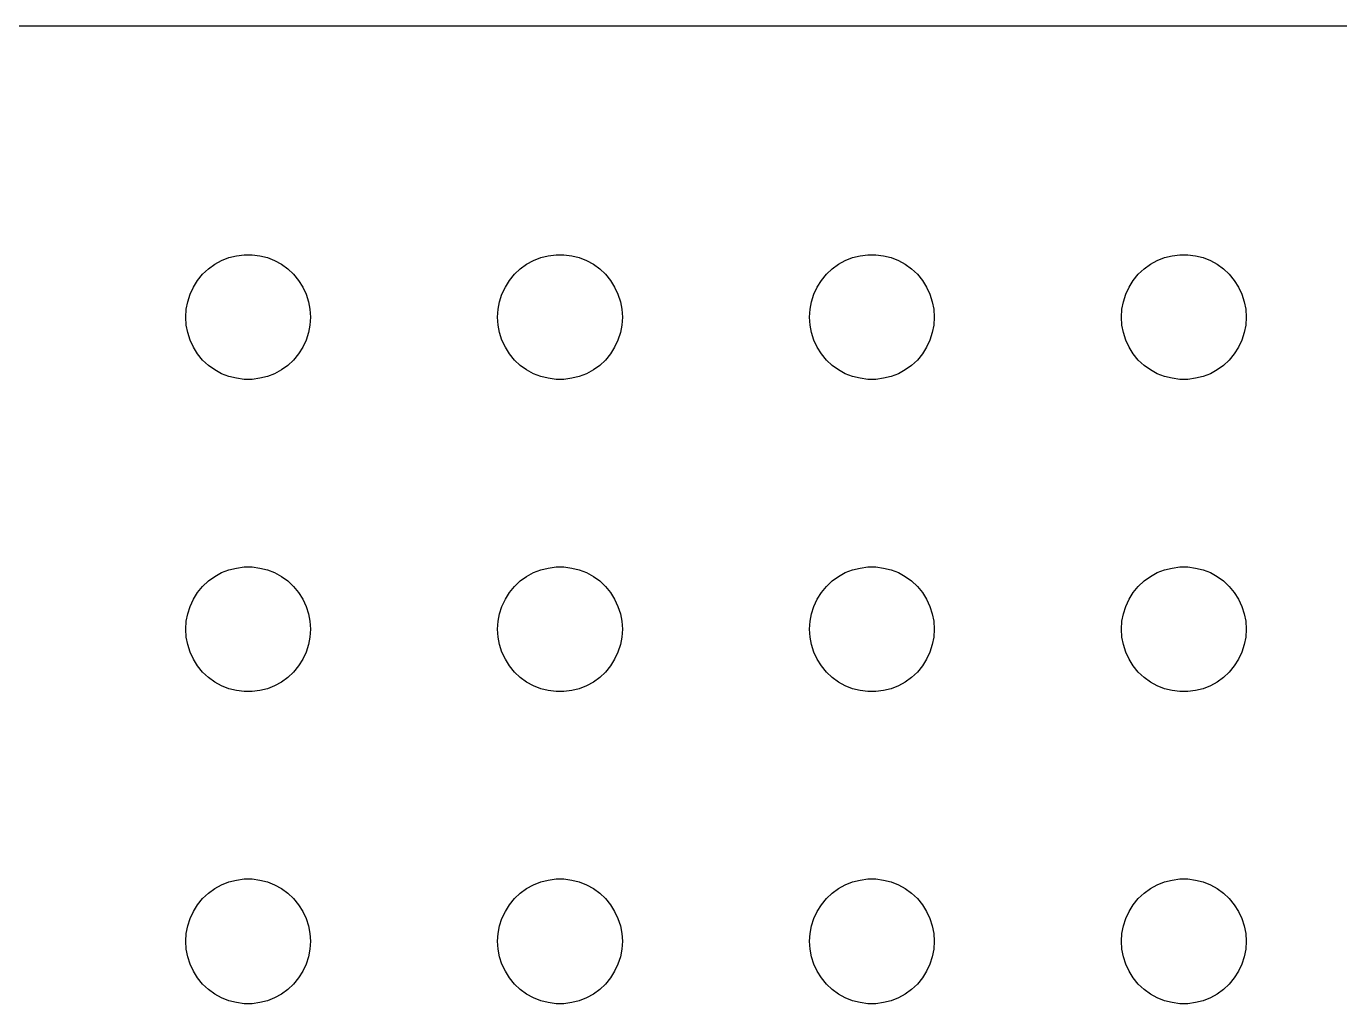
# Model space of a CAD drawing. Header units: metres. Extents: x -134 to 134, y 518 to 1078.
# Drawn here: x -35.33 to -3.75, y 1054.5 to 1077.99 of the extents above; entities that cross this region are included whole.
import ezdxf

# ---------------------------------------------------------------- set-up
doc = ezdxf.new("R2010")
doc.units = ezdxf.units.M

msp = doc.modelspace()

# ---------------------------------------------------------------- linework, layer by layer
for p, q in [((129.814, 1077.99), (-129.814, 1077.99)), ((-30.8037, 1072.27), (-30.6387, 1072.36)), ((-30.6387, 1072.36), (-30.4635, 1072.43)), ((-30.4635, 1072.43), (-30.2811, 1072.47)), ((-30.2811, 1072.47), (-30.0942, 1072.5)), ((-30.0942, 1072.5), (-29.9058, 1072.5)), ((-29.9058, 1072.5), (-29.7189, 1072.47)), ((-29.7189, 1072.47), (-29.5365, 1072.43)), ((-29.5365, 1072.43), (-29.3613, 1072.36)), ((-29.3613, 1072.36), (-29.1963, 1072.27)), ((-23.3037, 1072.27), (-23.1387, 1072.36)), ((-23.1387, 1072.36), (-22.9635, 1072.43)), ((-22.9635, 1072.43), (-22.7811, 1072.47)), ((-22.7811, 1072.47), (-22.5942, 1072.5)), ((-22.5942, 1072.5), (-22.4058, 1072.5)), ((-22.4058, 1072.5), (-22.2189, 1072.47)), ((-22.2189, 1072.47), (-22.0365, 1072.43)), ((-22.0365, 1072.43), (-21.8613, 1072.36)), ((-21.8613, 1072.36), (-21.6963, 1072.27)), ((-15.8037, 1072.27), (-15.6387, 1072.36)), ((-15.6387, 1072.36), (-15.4635, 1072.43)), ((-15.4635, 1072.43), (-15.2811, 1072.47)), ((-15.2811, 1072.47), (-15.0942, 1072.5)), ((-15.0942, 1072.5), (-14.9058, 1072.5)), ((-14.9058, 1072.5), (-14.7189, 1072.47)), ((-14.7189, 1072.47), (-14.5365, 1072.43)), ((-14.5365, 1072.43), (-14.3613, 1072.36)), ((-14.3613, 1072.36), (-14.1963, 1072.27)), ((-8.30373, 1072.27), (-8.13866, 1072.36)), ((-8.13866, 1072.36), (-7.96352, 1072.43)), ((-7.96352, 1072.43), (-7.78107, 1072.47)), ((-7.78107, 1072.47), (-7.59418, 1072.5)), ((-7.59418, 1072.5), (-7.40581, 1072.5)), ((-7.40581, 1072.5), (-7.21892, 1072.47)), ((-7.21892, 1072.47), (-7.03647, 1072.43)), ((-7.03647, 1072.43), (-6.86133, 1072.36)), ((-6.86133, 1072.36), (-6.69626, 1072.27)), ((-31.2135, 1071.88), (-31.0934, 1072.03)), ((-31.0934, 1072.03), (-30.9561, 1072.16)), ((-30.9561, 1072.16), (-30.8037, 1072.27)), ((-29.1963, 1072.27), (-29.0439, 1072.16)), ((-29.0439, 1072.16), (-28.9065, 1072.03)), ((-28.9065, 1072.03), (-28.7865, 1071.88)), ((-23.7135, 1071.88), (-23.5934, 1072.03)), ((-23.5934, 1072.03), (-23.4561, 1072.16)), ((-23.4561, 1072.16), (-23.3037, 1072.27)), ((-21.6963, 1072.27), (-21.5439, 1072.16)), ((-21.5439, 1072.16), (-21.4065, 1072.03)), ((-21.4065, 1072.03), (-21.2865, 1071.88)), ((-16.2135, 1071.88), (-16.0934, 1072.03)), ((-16.0934, 1072.03), (-15.9561, 1072.16)), ((-15.9561, 1072.16), (-15.8037, 1072.27)), ((-14.1963, 1072.27), (-14.0439, 1072.16)), ((-14.0439, 1072.16), (-13.9065, 1072.03)), ((-13.9065, 1072.03), (-13.7865, 1071.88)), ((-8.71352, 1071.88), (-8.59344, 1072.03)), ((-8.59344, 1072.03), (-8.45613, 1072.16)), ((-8.45613, 1072.16), (-8.30373, 1072.27)), ((-6.69626, 1072.27), (-6.54385, 1072.16)), ((-6.54385, 1072.16), (-6.40654, 1072.03)), ((-6.40654, 1072.03), (-6.28647, 1071.88)), ((-31.3947, 1071.55), (-31.3145, 1071.72)), ((-31.3145, 1071.72), (-31.2135, 1071.88)), ((-28.7865, 1071.88), (-28.6855, 1071.72)), ((-28.6855, 1071.72), (-28.6053, 1071.55)), ((-23.8947, 1071.55), (-23.8145, 1071.72)), ((-23.8145, 1071.72), (-23.7135, 1071.88)), ((-21.2865, 1071.88), (-21.1855, 1071.72)), ((-21.1855, 1071.72), (-21.1053, 1071.55)), ((-16.3947, 1071.55), (-16.3145, 1071.72)), ((-16.3145, 1071.72), (-16.2135, 1071.88)), ((-13.7865, 1071.88), (-13.6855, 1071.72)), ((-13.6855, 1071.72), (-13.6053, 1071.55)), ((-8.89465, 1071.55), (-8.81445, 1071.72)), ((-8.81445, 1071.72), (-8.71352, 1071.88)), ((-6.28647, 1071.88), (-6.18553, 1071.72)), ((-6.18553, 1071.72), (-6.10533, 1071.55)), ((-31.4882, 1071.19), (-31.4529, 1071.37)), ((-31.4529, 1071.37), (-31.3947, 1071.55)), ((-28.6053, 1071.55), (-28.5471, 1071.37)), ((-28.5471, 1071.37), (-28.5118, 1071.19)), ((-23.9882, 1071.19), (-23.9529, 1071.37)), ((-23.9529, 1071.37), (-23.8947, 1071.55)), ((-21.1053, 1071.55), (-21.0471, 1071.37)), ((-21.0471, 1071.37), (-21.0118, 1071.19)), ((-16.4882, 1071.19), (-16.4529, 1071.37)), ((-16.4529, 1071.37), (-16.3947, 1071.55)), ((-13.6053, 1071.55), (-13.5471, 1071.37)), ((-13.5471, 1071.37), (-13.5118, 1071.19)), ((-8.98816, 1071.19), (-8.95287, 1071.37)), ((-8.95287, 1071.37), (-8.89465, 1071.55)), ((-6.10533, 1071.55), (-6.04712, 1071.37)), ((-6.04712, 1071.37), (-6.01183, 1071.19)), ((-31.5, 1071), (-31.4882, 1071.19)), ((-28.5118, 1071.19), (-28.5, 1071)), ((-24, 1071), (-23.9882, 1071.19)), ((-21.0118, 1071.19), (-21, 1071)), ((-16.5, 1071), (-16.4882, 1071.19)), ((-13.5118, 1071.19), (-13.5, 1071)), ((-9, 1071), (-8.98816, 1071.19)), ((-6.01183, 1071.19), (-6, 1071)), ((-31.4882, 1070.81), (-31.5, 1071)), ((-31.4529, 1070.63), (-31.4882, 1070.81)), ((-28.5118, 1070.81), (-28.5471, 1070.63)), ((-28.5, 1071), (-28.5118, 1070.81)), ((-23.9882, 1070.81), (-24, 1071)), ((-23.9529, 1070.63), (-23.9882, 1070.81)), ((-21.0118, 1070.81), (-21.0471, 1070.63)), ((-21, 1071), (-21.0118, 1070.81)), ((-16.4882, 1070.81), (-16.5, 1071)), ((-16.4529, 1070.63), (-16.4882, 1070.81)), ((-13.5118, 1070.81), (-13.5471, 1070.63)), ((-13.5, 1071), (-13.5118, 1070.81)), ((-8.98816, 1070.81), (-9, 1071)), ((-8.95287, 1070.63), (-8.98816, 1070.81)), ((-6.01183, 1070.81), (-6.04712, 1070.63)), ((-6, 1071), (-6.01183, 1070.81)), ((-31.3947, 1070.45), (-31.4529, 1070.63)), ((-31.3145, 1070.28), (-31.3947, 1070.45)), ((-28.6053, 1070.45), (-28.6855, 1070.28)), ((-28.5471, 1070.63), (-28.6053, 1070.45)), ((-23.8947, 1070.45), (-23.9529, 1070.63)), ((-23.8145, 1070.28), (-23.8947, 1070.45)), ((-21.1053, 1070.45), (-21.1855, 1070.28)), ((-21.0471, 1070.63), (-21.1053, 1070.45)), ((-16.3947, 1070.45), (-16.4529, 1070.63)), ((-16.3145, 1070.28), (-16.3947, 1070.45)), ((-13.6053, 1070.45), (-13.6855, 1070.28)), ((-13.5471, 1070.63), (-13.6053, 1070.45)), ((-8.89465, 1070.45), (-8.95287, 1070.63)), ((-8.81445, 1070.28), (-8.89465, 1070.45)), ((-6.10533, 1070.45), (-6.18553, 1070.28)), ((-6.04712, 1070.63), (-6.10533, 1070.45)), ((-31.2135, 1070.12), (-31.3145, 1070.28)), ((-31.0934, 1069.97), (-31.2135, 1070.12)), ((-28.7865, 1070.12), (-28.9065, 1069.97)), ((-28.6855, 1070.28), (-28.7865, 1070.12)), ((-23.7135, 1070.12), (-23.8145, 1070.28)), ((-23.5934, 1069.97), (-23.7135, 1070.12)), ((-21.2865, 1070.12), (-21.4065, 1069.97)), ((-21.1855, 1070.28), (-21.2865, 1070.12)), ((-16.2135, 1070.12), (-16.3145, 1070.28)), ((-16.0934, 1069.97), (-16.2135, 1070.12)), ((-13.7865, 1070.12), (-13.9065, 1069.97)), ((-13.6855, 1070.28), (-13.7865, 1070.12)), ((-8.71352, 1070.12), (-8.81445, 1070.28)), ((-8.59344, 1069.97), (-8.71352, 1070.12)), ((-6.28647, 1070.12), (-6.40654, 1069.97)), ((-6.18553, 1070.28), (-6.28647, 1070.12)), ((-30.9561, 1069.84), (-31.0934, 1069.97)), ((-30.8037, 1069.73), (-30.9561, 1069.84)), ((-29.0439, 1069.84), (-29.1963, 1069.73)), ((-28.9065, 1069.97), (-29.0439, 1069.84)), ((-23.4561, 1069.84), (-23.5934, 1069.97)), ((-23.3037, 1069.73), (-23.4561, 1069.84)), ((-21.5439, 1069.84), (-21.6963, 1069.73)), ((-21.4065, 1069.97), (-21.5439, 1069.84)), ((-15.9561, 1069.84), (-16.0934, 1069.97)), ((-15.8037, 1069.73), (-15.9561, 1069.84)), ((-14.0439, 1069.84), (-14.1963, 1069.73)), ((-13.9065, 1069.97), (-14.0439, 1069.84)), ((-8.45613, 1069.84), (-8.59344, 1069.97)), ((-8.30373, 1069.73), (-8.45613, 1069.84)), ((-6.54385, 1069.84), (-6.69626, 1069.73)), ((-6.40654, 1069.97), (-6.54385, 1069.84)), ((-30.6387, 1069.64), (-30.8037, 1069.73)), ((-30.4635, 1069.57), (-30.6387, 1069.64)), ((-30.2811, 1069.53), (-30.4635, 1069.57)), ((-30.0942, 1069.5), (-30.2811, 1069.53)), ((-29.9058, 1069.5), (-30.0942, 1069.5)), ((-29.7189, 1069.53), (-29.9058, 1069.5)), ((-29.5365, 1069.57), (-29.7189, 1069.53)), ((-29.3613, 1069.64), (-29.5365, 1069.57)), ((-29.1963, 1069.73), (-29.3613, 1069.64)), ((-23.1387, 1069.64), (-23.3037, 1069.73)), ((-22.9635, 1069.57), (-23.1387, 1069.64)), ((-22.7811, 1069.53), (-22.9635, 1069.57)), ((-22.5942, 1069.5), (-22.7811, 1069.53)), ((-22.4058, 1069.5), (-22.5942, 1069.5)), ((-22.2189, 1069.53), (-22.4058, 1069.5)), ((-22.0365, 1069.57), (-22.2189, 1069.53)), ((-21.8613, 1069.64), (-22.0365, 1069.57)), ((-21.6963, 1069.73), (-21.8613, 1069.64)), ((-15.6387, 1069.64), (-15.8037, 1069.73)), ((-15.4635, 1069.57), (-15.6387, 1069.64)), ((-15.2811, 1069.53), (-15.4635, 1069.57)), ((-15.0942, 1069.5), (-15.2811, 1069.53)), ((-14.9058, 1069.5), (-15.0942, 1069.5)), ((-14.7189, 1069.53), (-14.9058, 1069.5)), ((-14.5365, 1069.57), (-14.7189, 1069.53)), ((-14.3613, 1069.64), (-14.5365, 1069.57)), ((-14.1963, 1069.73), (-14.3613, 1069.64)), ((-8.13866, 1069.64), (-8.30373, 1069.73)), ((-7.96352, 1069.57), (-8.13866, 1069.64)), ((-7.78107, 1069.53), (-7.96352, 1069.57)), ((-7.59418, 1069.5), (-7.78107, 1069.53)), ((-7.40581, 1069.5), (-7.59418, 1069.5)), ((-7.21892, 1069.53), (-7.40581, 1069.5)), ((-7.03647, 1069.57), (-7.21892, 1069.53)), ((-6.86133, 1069.64), (-7.03647, 1069.57)), ((-6.69626, 1069.73), (-6.86133, 1069.64)), ((-30.9561, 1064.66), (-30.8037, 1064.77)), ((-30.8037, 1064.77), (-30.6387, 1064.86)), ((-30.6387, 1064.86), (-30.4635, 1064.93)), ((-30.4635, 1064.93), (-30.2811, 1064.97)), ((-30.2811, 1064.97), (-30.0942, 1065)), ((-30.0942, 1065), (-29.9058, 1065)), ((-29.9058, 1065), (-29.7189, 1064.97)), ((-29.7189, 1064.97), (-29.5365, 1064.93)), ((-29.5365, 1064.93), (-29.3613, 1064.86)), ((-29.3613, 1064.86), (-29.1963, 1064.77)), ((-29.1963, 1064.77), (-29.0439, 1064.66)), ((-23.4561, 1064.66), (-23.3037, 1064.77)), ((-23.3037, 1064.77), (-23.1387, 1064.86)), ((-23.1387, 1064.86), (-22.9635, 1064.93)), ((-22.9635, 1064.93), (-22.7811, 1064.97)), ((-22.7811, 1064.97), (-22.5942, 1065)), ((-22.5942, 1065), (-22.4058, 1065)), ((-22.4058, 1065), (-22.2189, 1064.97)), ((-22.2189, 1064.97), (-22.0365, 1064.93)), ((-22.0365, 1064.93), (-21.8613, 1064.86)), ((-21.8613, 1064.86), (-21.6963, 1064.77)), ((-21.6963, 1064.77), (-21.5439, 1064.66)), ((-15.9561, 1064.66), (-15.8037, 1064.77)), ((-15.8037, 1064.77), (-15.6387, 1064.86)), ((-15.6387, 1064.86), (-15.4635, 1064.93)), ((-15.4635, 1064.93), (-15.2811, 1064.97)), ((-15.2811, 1064.97), (-15.0942, 1065)), ((-15.0942, 1065), (-14.9058, 1065)), ((-14.9058, 1065), (-14.7189, 1064.97)), ((-14.7189, 1064.97), (-14.5365, 1064.93)), ((-14.5365, 1064.93), (-14.3613, 1064.86)), ((-14.3613, 1064.86), (-14.1963, 1064.77)), ((-14.1963, 1064.77), (-14.0439, 1064.66)), ((-8.45613, 1064.66), (-8.30373, 1064.77)), ((-8.30373, 1064.77), (-8.13866, 1064.86)), ((-8.13866, 1064.86), (-7.96352, 1064.93)), ((-7.96352, 1064.93), (-7.78107, 1064.97)), ((-7.78107, 1064.97), (-7.59418, 1065)), ((-7.59418, 1065), (-7.40581, 1065)), ((-7.40581, 1065), (-7.21892, 1064.97)), ((-7.21892, 1064.97), (-7.03647, 1064.93)), ((-7.03647, 1064.93), (-6.86133, 1064.86)), ((-6.86133, 1064.86), (-6.69626, 1064.77)), ((-6.69626, 1064.77), (-6.54385, 1064.66)), ((-31.2135, 1064.38), (-31.0934, 1064.53)), ((-31.0934, 1064.53), (-30.9561, 1064.66)), ((-29.0439, 1064.66), (-28.9065, 1064.53)), ((-28.9065, 1064.53), (-28.7865, 1064.38)), ((-23.7135, 1064.38), (-23.5934, 1064.53)), ((-23.5934, 1064.53), (-23.4561, 1064.66)), ((-21.5439, 1064.66), (-21.4065, 1064.53)), ((-21.4065, 1064.53), (-21.2865, 1064.38)), ((-16.2135, 1064.38), (-16.0934, 1064.53)), ((-16.0934, 1064.53), (-15.9561, 1064.66)), ((-14.0439, 1064.66), (-13.9065, 1064.53)), ((-13.9065, 1064.53), (-13.7865, 1064.38)), ((-8.71352, 1064.38), (-8.59344, 1064.53)), ((-8.59344, 1064.53), (-8.45613, 1064.66)), ((-6.54385, 1064.66), (-6.40654, 1064.53)), ((-6.40654, 1064.53), (-6.28647, 1064.38)), ((-31.3947, 1064.05), (-31.3145, 1064.22)), ((-31.3145, 1064.22), (-31.2135, 1064.38)), ((-28.7865, 1064.38), (-28.6855, 1064.22)), ((-28.6855, 1064.22), (-28.6053, 1064.05)), ((-23.8947, 1064.05), (-23.8145, 1064.22)), ((-23.8145, 1064.22), (-23.7135, 1064.38)), ((-21.2865, 1064.38), (-21.1855, 1064.22)), ((-21.1855, 1064.22), (-21.1053, 1064.05)), ((-16.3947, 1064.05), (-16.3145, 1064.22)), ((-16.3145, 1064.22), (-16.2135, 1064.38)), ((-13.7865, 1064.38), (-13.6855, 1064.22)), ((-13.6855, 1064.22), (-13.6053, 1064.05)), ((-8.89465, 1064.05), (-8.81445, 1064.22)), ((-8.81445, 1064.22), (-8.71352, 1064.38)), ((-6.28647, 1064.38), (-6.18553, 1064.22)), ((-6.18553, 1064.22), (-6.10533, 1064.05)), ((-31.4882, 1063.69), (-31.4529, 1063.87)), ((-31.4529, 1063.87), (-31.3947, 1064.05)), ((-28.6053, 1064.05), (-28.5471, 1063.87)), ((-28.5471, 1063.87), (-28.5118, 1063.69)), ((-23.9882, 1063.69), (-23.9529, 1063.87)), ((-23.9529, 1063.87), (-23.8947, 1064.05)), ((-21.1053, 1064.05), (-21.0471, 1063.87)), ((-21.0471, 1063.87), (-21.0118, 1063.69)), ((-16.4882, 1063.69), (-16.4529, 1063.87)), ((-16.4529, 1063.87), (-16.3947, 1064.05)), ((-13.6053, 1064.05), (-13.5471, 1063.87)), ((-13.5471, 1063.87), (-13.5118, 1063.69)), ((-8.98816, 1063.69), (-8.95287, 1063.87)), ((-8.95287, 1063.87), (-8.89465, 1064.05)), ((-6.10533, 1064.05), (-6.04712, 1063.87)), ((-6.04712, 1063.87), (-6.01183, 1063.69)), ((-31.5, 1063.5), (-31.4882, 1063.69)), ((-31.4882, 1063.31), (-31.5, 1063.5)), ((-28.5118, 1063.69), (-28.5, 1063.5)), ((-28.5, 1063.5), (-28.5118, 1063.31)), ((-24, 1063.5), (-23.9882, 1063.69)), ((-23.9882, 1063.31), (-24, 1063.5)), ((-21.0118, 1063.69), (-21, 1063.5)), ((-21, 1063.5), (-21.0118, 1063.31)), ((-16.5, 1063.5), (-16.4882, 1063.69)), ((-16.4882, 1063.31), (-16.5, 1063.5)), ((-13.5118, 1063.69), (-13.5, 1063.5)), ((-13.5, 1063.5), (-13.5118, 1063.31)), ((-9, 1063.5), (-8.98816, 1063.69)), ((-8.98816, 1063.31), (-9, 1063.5)), ((-6.01183, 1063.69), (-6, 1063.5)), ((-6, 1063.5), (-6.01183, 1063.31)), ((-31.4529, 1063.13), (-31.4882, 1063.31)), ((-28.5118, 1063.31), (-28.5471, 1063.13)), ((-23.9529, 1063.13), (-23.9882, 1063.31)), ((-21.0118, 1063.31), (-21.0471, 1063.13)), ((-16.4529, 1063.13), (-16.4882, 1063.31)), ((-13.5118, 1063.31), (-13.5471, 1063.13)), ((-8.95287, 1063.13), (-8.98816, 1063.31)), ((-6.01183, 1063.31), (-6.04712, 1063.13)), ((-31.3947, 1062.95), (-31.4529, 1063.13)), ((-31.3145, 1062.78), (-31.3947, 1062.95)), ((-28.6053, 1062.95), (-28.6855, 1062.78)), ((-28.5471, 1063.13), (-28.6053, 1062.95)), ((-23.8947, 1062.95), (-23.9529, 1063.13)), ((-23.8145, 1062.78), (-23.8947, 1062.95)), ((-21.1053, 1062.95), (-21.1855, 1062.78)), ((-21.0471, 1063.13), (-21.1053, 1062.95)), ((-16.3947, 1062.95), (-16.4529, 1063.13)), ((-16.3145, 1062.78), (-16.3947, 1062.95)), ((-13.6053, 1062.95), (-13.6855, 1062.78)), ((-13.5471, 1063.13), (-13.6053, 1062.95)), ((-8.89465, 1062.95), (-8.95287, 1063.13)), ((-8.81445, 1062.78), (-8.89465, 1062.95)), ((-6.10533, 1062.95), (-6.18553, 1062.78)), ((-6.04712, 1063.13), (-6.10533, 1062.95)), ((-31.2135, 1062.62), (-31.3145, 1062.78)), ((-31.0934, 1062.47), (-31.2135, 1062.62)), ((-28.7865, 1062.62), (-28.9065, 1062.47)), ((-28.6855, 1062.78), (-28.7865, 1062.62)), ((-23.7135, 1062.62), (-23.8145, 1062.78)), ((-23.5934, 1062.47), (-23.7135, 1062.62)), ((-21.2865, 1062.62), (-21.4065, 1062.47)), ((-21.1855, 1062.78), (-21.2865, 1062.62)), ((-16.2135, 1062.62), (-16.3145, 1062.78)), ((-16.0934, 1062.47), (-16.2135, 1062.62)), ((-13.7865, 1062.62), (-13.9065, 1062.47)), ((-13.6855, 1062.78), (-13.7865, 1062.62)), ((-8.71352, 1062.62), (-8.81445, 1062.78)), ((-8.59344, 1062.47), (-8.71352, 1062.62)), ((-6.28647, 1062.62), (-6.40654, 1062.47)), ((-6.18553, 1062.78), (-6.28647, 1062.62)), ((-30.9561, 1062.34), (-31.0934, 1062.47)), ((-30.8037, 1062.23), (-30.9561, 1062.34)), ((-30.6387, 1062.14), (-30.8037, 1062.23)), ((-29.1963, 1062.23), (-29.3613, 1062.14)), ((-29.0439, 1062.34), (-29.1963, 1062.23)), ((-28.9065, 1062.47), (-29.0439, 1062.34)), ((-23.4561, 1062.34), (-23.5934, 1062.47)), ((-23.3037, 1062.23), (-23.4561, 1062.34)), ((-23.1387, 1062.14), (-23.3037, 1062.23)), ((-21.6963, 1062.23), (-21.8613, 1062.14)), ((-21.5439, 1062.34), (-21.6963, 1062.23)), ((-21.4065, 1062.47), (-21.5439, 1062.34)), ((-15.9561, 1062.34), (-16.0934, 1062.47)), ((-15.8037, 1062.23), (-15.9561, 1062.34)), ((-15.6387, 1062.14), (-15.8037, 1062.23)), ((-14.1963, 1062.23), (-14.3613, 1062.14)), ((-14.0439, 1062.34), (-14.1963, 1062.23)), ((-13.9065, 1062.47), (-14.0439, 1062.34)), ((-8.45613, 1062.34), (-8.59344, 1062.47)), ((-8.30373, 1062.23), (-8.45613, 1062.34)), ((-8.13866, 1062.14), (-8.30373, 1062.23)), ((-6.69626, 1062.23), (-6.86133, 1062.14)), ((-6.54385, 1062.34), (-6.69626, 1062.23)), ((-6.40654, 1062.47), (-6.54385, 1062.34)), ((-30.4635, 1062.07), (-30.6387, 1062.14)), ((-30.2811, 1062.03), (-30.4635, 1062.07)), ((-30.0942, 1062), (-30.2811, 1062.03)), ((-29.9058, 1062), (-30.0942, 1062)), ((-29.7189, 1062.03), (-29.9058, 1062)), ((-29.5365, 1062.07), (-29.7189, 1062.03)), ((-29.3613, 1062.14), (-29.5365, 1062.07)), ((-22.9635, 1062.07), (-23.1387, 1062.14)), ((-22.7811, 1062.03), (-22.9635, 1062.07)), ((-22.5942, 1062), (-22.7811, 1062.03)), ((-22.4058, 1062), (-22.5942, 1062)), ((-22.2189, 1062.03), (-22.4058, 1062)), ((-22.0365, 1062.07), (-22.2189, 1062.03)), ((-21.8613, 1062.14), (-22.0365, 1062.07)), ((-15.4635, 1062.07), (-15.6387, 1062.14)), ((-15.2811, 1062.03), (-15.4635, 1062.07)), ((-15.0942, 1062), (-15.2811, 1062.03)), ((-14.9058, 1062), (-15.0942, 1062)), ((-14.7189, 1062.03), (-14.9058, 1062)), ((-14.5365, 1062.07), (-14.7189, 1062.03)), ((-14.3613, 1062.14), (-14.5365, 1062.07)), ((-7.96352, 1062.07), (-8.13866, 1062.14)), ((-7.78107, 1062.03), (-7.96352, 1062.07)), ((-7.59418, 1062), (-7.78107, 1062.03)), ((-7.40581, 1062), (-7.59418, 1062)), ((-7.21892, 1062.03), (-7.40581, 1062)), ((-7.03647, 1062.07), (-7.21892, 1062.03)), ((-6.86133, 1062.14), (-7.03647, 1062.07)), ((-30.4635, 1057.43), (-30.2811, 1057.47)), ((-30.2811, 1057.47), (-30.0942, 1057.5)), ((-30.0942, 1057.5), (-29.9058, 1057.5)), ((-29.9058, 1057.5), (-29.7189, 1057.47)), ((-29.7189, 1057.47), (-29.5365, 1057.43)), ((-22.9635, 1057.43), (-22.7811, 1057.47)), ((-22.7811, 1057.47), (-22.5942, 1057.5)), ((-22.5942, 1057.5), (-22.4058, 1057.5)), ((-22.4058, 1057.5), (-22.2189, 1057.47)), ((-22.2189, 1057.47), (-22.0365, 1057.43)), ((-15.4635, 1057.43), (-15.2811, 1057.47)), ((-15.2811, 1057.47), (-15.0942, 1057.5)), ((-15.0942, 1057.5), (-14.9058, 1057.5)), ((-14.9058, 1057.5), (-14.7189, 1057.47)), ((-14.7189, 1057.47), (-14.5365, 1057.43)), ((-7.96352, 1057.43), (-7.78107, 1057.47)), ((-7.78107, 1057.47), (-7.59418, 1057.5)), ((-7.59418, 1057.5), (-7.40581, 1057.5)), ((-7.40581, 1057.5), (-7.21892, 1057.47)), ((-7.21892, 1057.47), (-7.03647, 1057.43)), ((-31.0934, 1057.03), (-30.9561, 1057.16)), ((-30.9561, 1057.16), (-30.8037, 1057.27)), ((-30.8037, 1057.27), (-30.6387, 1057.36)), ((-30.6387, 1057.36), (-30.4635, 1057.43)), ((-29.5365, 1057.43), (-29.3613, 1057.36)), ((-29.3613, 1057.36), (-29.1963, 1057.27)), ((-29.1963, 1057.27), (-29.0439, 1057.16)), ((-29.0439, 1057.16), (-28.9065, 1057.03)), ((-23.5934, 1057.03), (-23.4561, 1057.16)), ((-23.4561, 1057.16), (-23.3037, 1057.27)), ((-23.3037, 1057.27), (-23.1387, 1057.36)), ((-23.1387, 1057.36), (-22.9635, 1057.43)), ((-22.0365, 1057.43), (-21.8613, 1057.36)), ((-21.8613, 1057.36), (-21.6963, 1057.27)), ((-21.6963, 1057.27), (-21.5439, 1057.16)), ((-21.5439, 1057.16), (-21.4065, 1057.03)), ((-16.0934, 1057.03), (-15.9561, 1057.16)), ((-15.9561, 1057.16), (-15.8037, 1057.27)), ((-15.8037, 1057.27), (-15.6387, 1057.36)), ((-15.6387, 1057.36), (-15.4635, 1057.43)), ((-14.5365, 1057.43), (-14.3613, 1057.36)), ((-14.3613, 1057.36), (-14.1963, 1057.27)), ((-14.1963, 1057.27), (-14.0439, 1057.16)), ((-14.0439, 1057.16), (-13.9065, 1057.03)), ((-8.59344, 1057.03), (-8.45613, 1057.16)), ((-8.45613, 1057.16), (-8.30373, 1057.27)), ((-8.30373, 1057.27), (-8.13866, 1057.36)), ((-8.13866, 1057.36), (-7.96352, 1057.43)), ((-7.03647, 1057.43), (-6.86133, 1057.36)), ((-6.86133, 1057.36), (-6.69626, 1057.27)), ((-6.69626, 1057.27), (-6.54385, 1057.16)), ((-6.54385, 1057.16), (-6.40654, 1057.03)), ((-31.3145, 1056.72), (-31.2135, 1056.88)), ((-31.2135, 1056.88), (-31.0934, 1057.03)), ((-28.9065, 1057.03), (-28.7865, 1056.88)), ((-28.7865, 1056.88), (-28.6855, 1056.72)), ((-23.8145, 1056.72), (-23.7135, 1056.88)), ((-23.7135, 1056.88), (-23.5934, 1057.03)), ((-21.4065, 1057.03), (-21.2865, 1056.88)), ((-21.2865, 1056.88), (-21.1855, 1056.72)), ((-16.3145, 1056.72), (-16.2135, 1056.88)), ((-16.2135, 1056.88), (-16.0934, 1057.03)), ((-13.9065, 1057.03), (-13.7865, 1056.88)), ((-13.7865, 1056.88), (-13.6855, 1056.72)), ((-8.81445, 1056.72), (-8.71352, 1056.88)), ((-8.71352, 1056.88), (-8.59344, 1057.03)), ((-6.40654, 1057.03), (-6.28647, 1056.88)), ((-6.28647, 1056.88), (-6.18553, 1056.72)), ((-31.4529, 1056.37), (-31.3947, 1056.55)), ((-31.3947, 1056.55), (-31.3145, 1056.72)), ((-28.6855, 1056.72), (-28.6053, 1056.55)), ((-28.6053, 1056.55), (-28.5471, 1056.37)), ((-23.9529, 1056.37), (-23.8947, 1056.55)), ((-23.8947, 1056.55), (-23.8145, 1056.72)), ((-21.1855, 1056.72), (-21.1053, 1056.55)), ((-21.1053, 1056.55), (-21.0471, 1056.37)), ((-16.4529, 1056.37), (-16.3947, 1056.55)), ((-16.3947, 1056.55), (-16.3145, 1056.72)), ((-13.6855, 1056.72), (-13.6053, 1056.55)), ((-13.6053, 1056.55), (-13.5471, 1056.37)), ((-8.95287, 1056.37), (-8.89465, 1056.55)), ((-8.89465, 1056.55), (-8.81445, 1056.72)), ((-6.18553, 1056.72), (-6.10533, 1056.55)), ((-6.10533, 1056.55), (-6.04712, 1056.37)), ((-31.5, 1056), (-31.4882, 1056.19)), ((-31.4882, 1056.19), (-31.4529, 1056.37)), ((-28.5471, 1056.37), (-28.5118, 1056.19)), ((-28.5118, 1056.19), (-28.5, 1056)), ((-24, 1056), (-23.9882, 1056.19)), ((-23.9882, 1056.19), (-23.9529, 1056.37)), ((-21.0471, 1056.37), (-21.0118, 1056.19)), ((-21.0118, 1056.19), (-21, 1056)), ((-16.5, 1056), (-16.4882, 1056.19)), ((-16.4882, 1056.19), (-16.4529, 1056.37)), ((-13.5471, 1056.37), (-13.5118, 1056.19)), ((-13.5118, 1056.19), (-13.5, 1056)), ((-9, 1056), (-8.98816, 1056.19)), ((-8.98816, 1056.19), (-8.95287, 1056.37)), ((-6.04712, 1056.37), (-6.01183, 1056.19)), ((-6.01183, 1056.19), (-6, 1056)), ((-31.4882, 1055.81), (-31.5, 1056)), ((-28.5, 1056), (-28.5118, 1055.81)), ((-23.9882, 1055.81), (-24, 1056)), ((-21, 1056), (-21.0118, 1055.81)), ((-16.4882, 1055.81), (-16.5, 1056)), ((-13.5, 1056), (-13.5118, 1055.81)), ((-8.98816, 1055.81), (-9, 1056)), ((-6, 1056), (-6.01183, 1055.81)), ((-31.4529, 1055.63), (-31.4882, 1055.81)), ((-31.3947, 1055.45), (-31.4529, 1055.63)), ((-28.5471, 1055.63), (-28.6053, 1055.45)), ((-28.5118, 1055.81), (-28.5471, 1055.63)), ((-23.9529, 1055.63), (-23.9882, 1055.81)), ((-23.8947, 1055.45), (-23.9529, 1055.63)), ((-21.0471, 1055.63), (-21.1053, 1055.45)), ((-21.0118, 1055.81), (-21.0471, 1055.63)), ((-16.4529, 1055.63), (-16.4882, 1055.81)), ((-16.3947, 1055.45), (-16.4529, 1055.63)), ((-13.5471, 1055.63), (-13.6053, 1055.45)), ((-13.5118, 1055.81), (-13.5471, 1055.63)), ((-8.95287, 1055.63), (-8.98816, 1055.81)), ((-8.89465, 1055.45), (-8.95287, 1055.63)), ((-6.04712, 1055.63), (-6.10533, 1055.45)), ((-6.01183, 1055.81), (-6.04712, 1055.63)), ((-31.3145, 1055.28), (-31.3947, 1055.45)), ((-31.2135, 1055.12), (-31.3145, 1055.28)), ((-28.6855, 1055.28), (-28.7865, 1055.12)), ((-28.6053, 1055.45), (-28.6855, 1055.28)), ((-23.8145, 1055.28), (-23.8947, 1055.45)), ((-23.7135, 1055.12), (-23.8145, 1055.28)), ((-21.1855, 1055.28), (-21.2865, 1055.12)), ((-21.1053, 1055.45), (-21.1855, 1055.28)), ((-16.3145, 1055.28), (-16.3947, 1055.45)), ((-16.2135, 1055.12), (-16.3145, 1055.28)), ((-13.6855, 1055.28), (-13.7865, 1055.12)), ((-13.6053, 1055.45), (-13.6855, 1055.28)), ((-8.81445, 1055.28), (-8.89465, 1055.45)), ((-8.71352, 1055.12), (-8.81445, 1055.28)), ((-6.18553, 1055.28), (-6.28647, 1055.12)), ((-6.10533, 1055.45), (-6.18553, 1055.28)), ((-31.0934, 1054.97), (-31.2135, 1055.12)), ((-30.9561, 1054.84), (-31.0934, 1054.97)), ((-28.9065, 1054.97), (-29.0439, 1054.84)), ((-28.7865, 1055.12), (-28.9065, 1054.97)), ((-23.5934, 1054.97), (-23.7135, 1055.12)), ((-23.4561, 1054.84), (-23.5934, 1054.97)), ((-21.4065, 1054.97), (-21.5439, 1054.84)), ((-21.2865, 1055.12), (-21.4065, 1054.97)), ((-16.0934, 1054.97), (-16.2135, 1055.12)), ((-15.9561, 1054.84), (-16.0934, 1054.97)), ((-13.9065, 1054.97), (-14.0439, 1054.84)), ((-13.7865, 1055.12), (-13.9065, 1054.97)), ((-8.59344, 1054.97), (-8.71352, 1055.12)), ((-8.45613, 1054.84), (-8.59344, 1054.97)), ((-6.40654, 1054.97), (-6.54385, 1054.84)), ((-6.28647, 1055.12), (-6.40654, 1054.97)), ((-30.8037, 1054.73), (-30.9561, 1054.84)), ((-30.6387, 1054.64), (-30.8037, 1054.73)), ((-30.4635, 1054.57), (-30.6387, 1054.64)), ((-29.3613, 1054.64), (-29.5365, 1054.57)), ((-29.1963, 1054.73), (-29.3613, 1054.64)), ((-29.0439, 1054.84), (-29.1963, 1054.73)), ((-23.3037, 1054.73), (-23.4561, 1054.84)), ((-23.1387, 1054.64), (-23.3037, 1054.73)), ((-22.9635, 1054.57), (-23.1387, 1054.64)), ((-21.8613, 1054.64), (-22.0365, 1054.57)), ((-21.6963, 1054.73), (-21.8613, 1054.64)), ((-21.5439, 1054.84), (-21.6963, 1054.73)), ((-15.8037, 1054.73), (-15.9561, 1054.84)), ((-15.6387, 1054.64), (-15.8037, 1054.73)), ((-15.4635, 1054.57), (-15.6387, 1054.64)), ((-14.3613, 1054.64), (-14.5365, 1054.57)), ((-14.1963, 1054.73), (-14.3613, 1054.64)), ((-14.0439, 1054.84), (-14.1963, 1054.73)), ((-8.30373, 1054.73), (-8.45613, 1054.84)), ((-8.13866, 1054.64), (-8.30373, 1054.73)), ((-7.96352, 1054.57), (-8.13866, 1054.64)), ((-6.86133, 1054.64), (-7.03647, 1054.57)), ((-6.69626, 1054.73), (-6.86133, 1054.64)), ((-6.54385, 1054.84), (-6.69626, 1054.73)), ((-30.2811, 1054.53), (-30.4635, 1054.57)), ((-30.0942, 1054.5), (-30.2811, 1054.53)), ((-29.9058, 1054.5), (-30.0942, 1054.5)), ((-29.7189, 1054.53), (-29.9058, 1054.5)), ((-29.5365, 1054.57), (-29.7189, 1054.53)), ((-22.7811, 1054.53), (-22.9635, 1054.57)), ((-22.5942, 1054.5), (-22.7811, 1054.53)), ((-22.4058, 1054.5), (-22.5942, 1054.5)), ((-22.2189, 1054.53), (-22.4058, 1054.5)), ((-22.0365, 1054.57), (-22.2189, 1054.53)), ((-15.2811, 1054.53), (-15.4635, 1054.57)), ((-15.0942, 1054.5), (-15.2811, 1054.53)), ((-14.9058, 1054.5), (-15.0942, 1054.5)), ((-14.7189, 1054.53), (-14.9058, 1054.5)), ((-14.5365, 1054.57), (-14.7189, 1054.53)), ((-7.78107, 1054.53), (-7.96352, 1054.57)), ((-7.59418, 1054.5), (-7.78107, 1054.53)), ((-7.40581, 1054.5), (-7.59418, 1054.5)), ((-7.21892, 1054.53), (-7.40581, 1054.5)), ((-7.03647, 1054.57), (-7.21892, 1054.53))]:
    msp.add_line(p, q)

doc.saveas('drawing.dxf')
